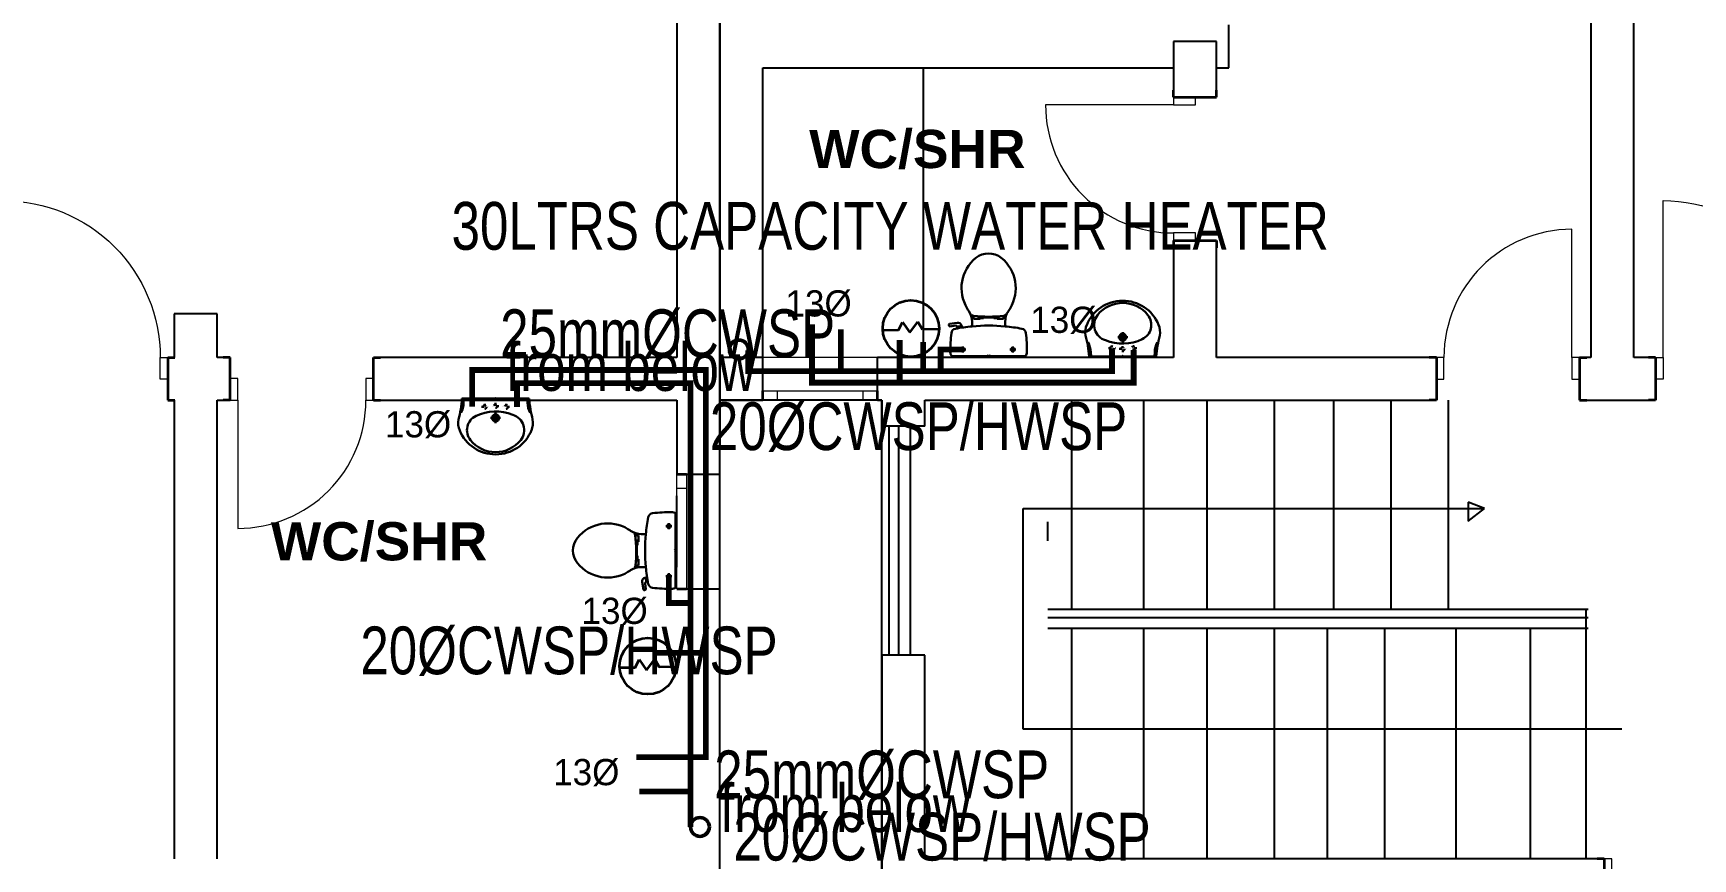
# Model space of a CAD drawing. Header units: inches. Extents: x 23 to 2032867, y 13 to 664695.
# Drawn here: x 459518 to 468205, y 496245 to 500566 of the extents above; entities that cross this region are included whole.
import ezdxf

# ---------------------------------------------------------------- set-up
doc = ezdxf.new("R2010")
doc.units = ezdxf.units.IN
doc.header["$MEASUREMENT"] = 0
for name, pattern in [('ACAD_ISO10W100', [18, 12, -3, 0, -3]), ('DASHDOT', [1, 0.5, -0.25, 0, -0.25]), ('DASHED1', [1, 0.3, -0.4, 0.3]), ('DOTDASH', [1, 0.3, -0.2, 0, -0.2, 0.3]), ('Hidden Line', [391.222223, 282.222223, -109])]:
    doc.linetypes.add(name, pattern=pattern)
for name, color, linetype, lineweight, true_color in [('2D Drafting - General_Pen_No__62', 7, 'Continuous', 20, 0xaaaaaa), ('2D Drafting - General_Pen_No__82', 7, 'Continuous', 20, 0xaaaaaa), ('Annotation - Text_Pen_No__86', 7, 'Continuous', 20, 0x5555ff), ('ARCHICAD Doors_Pen_No__23', 7, 'Continuous', 20, 0xff6600), ('ARCHICAD Doors_Pen_No__3', 7, 'Continuous', 18, 0xff6600), ('ARCHICAD Windows_Pen_No__23', 7, 'Continuous', 20, 0xff6600), ('ARCHICAD Windows_Pen_No__3', 7, 'Continuous', 18, 0xff6600), ('Structural - Bearing_Pen_No__89', 7, 'Continuous', 20, 0x71cebe)]:
    doc.layers.add(name, color=color, linetype=linetype, lineweight=lineweight, true_color=true_color)
for name, color, linetype, lineweight in [('ARCHICAD Doors_Pen_No__27', 7, 'Continuous', 35), ('ARCHICAD Windows_Pen_No__27', 7, 'Continuous', 35), ('Building', 8, 'Continuous', 18), ('Interior - Furniture _Pen_No__75', 6, 'Continuous', 20), ('Structural - Bearing_Pen_No__27', 7, 'Continuous', 35), ('WATER SUPPLY', 5, 'ACAD_ISO10W100', 50), ('watersupply', 4, 'DASHDOT', 25)]:
    doc.layers.add(name, color=color, linetype=linetype, lineweight=lineweight)
doc.styles.add('GENERATED_STYLE_2', font='arialbd.ttf')
doc.styles.add('SPIRITTXTSTYLE1', font='ORIG2')

msp = doc.modelspace()

# ---------------------------------------------------------------- linework, layer by layer
at = {"layer": '2D Drafting - General_Pen_No__62', "color": 8, "linetype": 'Continuous', "lineweight": 25}
for p, q in [((464700.966, 496923.417), (464700.966, 498077.735)), ((464700.966, 498077.735), (467114.874, 498077.735)), ((467114.874, 498077.735), (467030.201, 498111.242)), ((467030.201, 498111.242), (467030.201, 498012.168)), ((467030.201, 498012.168), (467114.874, 498077.735)), ((467833.95, 496923.417), (464700.966, 496923.417))]:
    msp.add_line(p, q, dxfattribs=at)
at = {"layer": '2D Drafting - General_Pen_No__82', "color": 8, "linetype": 'Continuous', "lineweight": 25}
for p, q in [((464955.401, 497555.599), (464955.401, 498644.809)), ((464955.401, 497555.599), (464955.401, 498644.809)), ((465331.304, 497555.599), (465331.304, 498644.809)), ((465331.304, 497555.599), (465331.304, 498644.809)), ((465664.319, 497555.599), (465664.319, 498644.809)), ((465664.319, 497555.599), (465664.319, 498644.809)), ((466016.472, 497555.599), (466016.472, 498644.809)), ((466016.472, 497555.599), (466016.472, 498644.809)), ((466326.992, 497555.599), (466326.992, 498644.809)), ((466326.992, 497555.599), (466326.992, 498644.809)), ((466626.992, 497555.599), (466626.992, 498644.809)), ((466626.992, 497555.599), (466626.992, 498644.809)), ((466926.992, 497555.599), (466926.992, 498644.809)), ((466926.992, 497555.599), (466926.992, 498644.809)), ((463997.136, 498507.76), (463997.136, 497315.188)), ((463997.136, 498507.76), (463997.136, 497315.188)), ((464047.59, 498507.76), (464047.59, 497315.188)), ((464047.59, 498507.76), (464047.59, 497315.188)), ((464108.852, 498513.696), (464108.852, 497306.635)), ((464108.852, 498513.696), (464108.852, 497306.635)), ((464829.257, 497908.446), (464829.257, 498008.819)), ((464829.257, 497908.446), (464829.257, 498008.819)), ((464829.257, 497552.047), (467657.906, 497552.047)), ((464829.257, 497552.047), (467657.906, 497552.047)), ((464829.257, 497507.437), (467657.028, 497507.437)), ((464829.257, 497507.437), (467657.028, 497507.437)), ((467645.626, 497555.599), (467645.626, 496244.955)), ((467645.626, 497555.599), (467645.626, 496244.955)), ((464829.257, 497451.674), (467657.906, 497451.674)), ((464829.257, 497451.674), (467657.906, 497451.674)), ((464955.401, 496244.955), (464955.401, 497455.225)), ((464955.401, 496244.955), (464955.401, 497455.225)), ((465331.304, 496244.955), (465331.304, 497455.225)), ((465331.304, 496244.955), (465331.304, 497455.225)), ((465664.319, 496244.955), (465664.319, 497455.225)), ((465664.319, 496244.955), (465664.319, 497455.225)), ((466016.472, 496244.955), (466016.472, 497455.225)), ((466016.472, 496244.955), (466016.472, 497455.225)), ((466293.316, 496244.955), (466293.316, 497455.225)), ((466293.316, 496244.955), (466293.316, 497455.225)), ((466593.316, 496244.955), (466593.316, 497455.225)), ((466593.316, 496244.955), (466593.316, 497455.225)), ((466967.109, 496244.955), (466967.109, 497455.225)), ((466967.109, 496244.955), (466967.109, 497455.225)), ((467355.892, 496244.955), (467355.892, 497455.225)), ((467355.892, 496244.955), (467355.892, 497455.225))]:
    msp.add_line(p, q, dxfattribs=at)
at = {"layer": 'ARCHICAD Doors_Pen_No__23', "color": 8, "linetype": 'Continuous'}
for p, q in [((465487.49, 500230.498), (465487.49, 500190.498)), ((465602.49, 500230.498), (465487.49, 500230.498)), ((465602.49, 500190.498), (465602.49, 500230.498)), ((465487.49, 500190.498), (465602.49, 500190.498)), ((465602.49, 499520.498), (465487.49, 499520.498)), ((465487.49, 499520.498), (465487.49, 499480.498)), ((465602.49, 499480.498), (465602.49, 499520.498)), ((465487.49, 499480.498), (465602.49, 499480.498)), ((460183.298, 498754.599), (460183.298, 498869.599)), ((460183.298, 498869.599), (460223.298, 498869.599)), ((460223.298, 498869.599), (460223.298, 498754.599)), ((466903.033, 498869.599), (466863.033, 498869.599)), ((466863.033, 498869.599), (466863.033, 498754.599)), ((466903.033, 498754.599), (466903.033, 498869.599)), ((467613.033, 498869.599), (467573.033, 498869.599)), ((467573.033, 498869.599), (467573.033, 498754.599)), ((467613.033, 498754.599), (467613.033, 498869.599)), ((468010.315, 498869.599), (468050.315, 498869.599)), ((468010.315, 498754.599), (468010.315, 498869.599)), ((468050.315, 498869.599), (468050.315, 498754.599)), ((460223.298, 498754.599), (460183.298, 498754.599)), ((460590.055, 498759.599), (460550.055, 498759.599)), ((460550.055, 498759.599), (460550.055, 498644.599)), ((460590.055, 498644.599), (460590.055, 498759.599)), ((461300.055, 498759.599), (461260.055, 498759.599)), ((461260.055, 498759.599), (461260.055, 498644.599)), ((461300.055, 498644.599), (461300.055, 498759.599)), ((466863.033, 498754.599), (466903.033, 498754.599)), ((467573.033, 498754.599), (467613.033, 498754.599)), ((468050.315, 498754.599), (468010.315, 498754.599)), ((460550.055, 498644.599), (460590.055, 498644.599)), ((461260.055, 498644.599), (461300.055, 498644.599)), ((467782.078, 496244.955), (467742.078, 496244.955)), ((467742.078, 496244.955), (467742.078, 496129.955)), ((467782.078, 496129.955), (467782.078, 496244.955))]:
    msp.add_line(p, q, dxfattribs=at)
at = {"layer": 'ARCHICAD Doors_Pen_No__27', "color": 8, "linetype": 'Continuous'}
for p, q in [((465487.49, 500230.498), (465487.49, 500267.498)), ((465487.49, 500230.498), (465602.49, 500230.498)), ((465602.49, 500230.498), (465712.49, 500230.498)), ((465712.49, 500230.498), (465712.49, 500267.498)), ((465487.49, 499480.498), (465602.49, 499480.498)), ((465487.49, 499480.498), (465487.49, 499443.498)), ((465602.49, 499480.498), (465712.49, 499480.498)), ((465712.49, 499480.498), (465712.49, 499443.498)), ((460223.298, 498869.599), (460223.298, 498754.599)), ((460223.298, 498869.599), (460260.298, 498869.599)), ((460550.055, 498869.599), (460513.055, 498869.599)), ((460550.055, 498759.599), (460550.055, 498869.599)), ((461300.055, 498759.599), (461300.055, 498869.599)), ((461300.055, 498869.599), (461337.055, 498869.599)), ((466863.033, 498869.599), (466826.033, 498869.599)), ((466863.033, 498869.599), (466863.033, 498754.599)), ((467613.033, 498869.599), (467613.033, 498754.599)), ((467613.033, 498869.599), (467650.033, 498869.599)), ((468010.315, 498869.599), (467973.315, 498869.599)), ((468010.315, 498869.599), (468010.315, 498754.599)), ((460223.298, 498754.599), (460223.298, 498644.599)), ((460550.055, 498644.599), (460550.055, 498759.599)), ((461300.055, 498644.599), (461300.055, 498759.599)), ((466863.033, 498754.599), (466863.033, 498644.599)), ((467613.033, 498754.599), (467613.033, 498644.599)), ((468010.315, 498754.599), (468010.315, 498644.599)), ((460223.298, 498644.599), (460260.298, 498644.599)), ((460550.055, 498644.599), (460513.055, 498644.599)), ((461300.055, 498644.599), (461337.055, 498644.599)), ((466863.033, 498644.599), (466826.033, 498644.599)), ((467613.033, 498644.599), (467650.033, 498644.599)), ((468010.315, 498644.599), (467973.315, 498644.599)), ((467742.078, 496244.955), (467705.078, 496244.955)), ((467742.078, 496244.955), (467742.078, 496129.955))]:
    msp.add_line(p, q, dxfattribs=at)
at = {"layer": 'ARCHICAD Doors_Pen_No__3', "color": 8, "linetype": 'Continuous'}
for p, q in [((465487.49, 500190.498), (464817.49, 500190.498)), ((468050.315, 498869.599), (468050.315, 499689.599)), ((467573.033, 498869.599), (467573.033, 499539.599)), ((460590.055, 498644.599), (460590.055, 497974.599))]:
    msp.add_line(p, q, dxfattribs=at)
for centre, major_axis, start_param, end_param in [((465487.49, 500190.498), (473.762, 473.762), 2.35619449, 3.92699082), ((467573.033, 498869.599), (-473.762, 473.762), -0.78539816, 0.78539816), ((460590.055, 498644.599), (-473.762, 473.762), 2.35619449, 3.92699082)]:
    msp.add_ellipse(centre, major_axis=major_axis, ratio=1, start_param=start_param, end_param=end_param, dxfattribs=at)
at = {"layer": 'ARCHICAD Doors_Pen_No__3', "color": 8, "linetype": 'Continuous', "extrusion": (0, 0, -1)}
for centre in [(459363.298, 498869.599), (468050.315, 498869.599)]:
    msp.add_ellipse(centre, major_axis=(-579.828, 579.828), ratio=1, start_param=0.78539816, end_param=2.35619449, dxfattribs=at)
at = {"layer": 'ARCHICAD Windows_Pen_No__23', "color": 8, "linetype": 'Continuous'}
for p, q in [((463337.505, 498694.599), (463412.505, 498694.599)), ((463412.505, 498644.599), (463337.505, 498644.599)), ((463412.505, 498694.599), (463412.505, 498644.599)), ((463862.505, 498644.599), (463862.505, 498694.599)), ((463862.505, 498694.599), (463937.505, 498694.599)), ((463937.505, 498644.599), (463862.505, 498644.599)), ((462937.505, 498257.831), (462937.505, 498182.831)), ((462937.505, 498182.831), (462887.505, 498182.831)), ((462887.505, 497657.831), (462887.505, 497732.831)), ((462887.505, 497657.831), (462887.505, 497732.831)), ((462937.505, 497732.831), (462937.505, 497657.831))]:
    msp.add_line(p, q, dxfattribs=at)
at = {"layer": 'ARCHICAD Windows_Pen_No__27', "color": 8, "linetype": 'Continuous'}
for p, q in [((463337.505, 498644.599), (463337.505, 498694.599)), ((463937.505, 498644.599), (463937.505, 498694.599)), ((462887.505, 498257.831), (462937.505, 498257.831)), ((462887.505, 497657.831), (462937.505, 497657.831))]:
    msp.add_line(p, q, dxfattribs=at)
at = {"layer": 'ARCHICAD Windows_Pen_No__3', "color": 8, "linetype": 'Continuous'}
for p, q in [((463937.505, 498869.599), (463337.505, 498869.599)), ((463937.505, 498644.599), (463337.505, 498644.599)), ((463412.505, 498694.599), (463862.505, 498694.599)), ((463862.505, 498644.599), (463412.505, 498644.599)), ((462887.505, 497657.831), (462887.505, 498257.831)), ((463112.505, 497657.831), (463112.505, 498257.831)), ((462887.505, 497732.831), (462887.505, 498182.831)), ((462937.505, 498182.831), (462937.505, 497732.831))]:
    msp.add_line(p, q, dxfattribs=at)
at = {"layer": 'Building', "linetype": 'Continuous', "lineweight": 30, "ltscale": 1000}
for p, q in [((464440.905, 499085.966), (464440.905, 499070.801)), ((464440.905, 499070.801), (464474.99, 499070.801)), ((464467.198, 499070.801), (464467.198, 499083.824)), ((464474.99, 499070.801), (464474.99, 499083.375)), ((464474.99, 499074.929), (464491.992, 499074.929)), ((464547.079, 499078.669), (464491.992, 499078.669)), ((464491.992, 499074.929), (464491.992, 499078.669)), ((464547.079, 499074.929), (464547.079, 499078.669)), ((464564.081, 499074.929), (464547.079, 499074.929)), ((464564.081, 499070.801), (464564.081, 499084.232)), ((464598.165, 499070.801), (464564.081, 499070.801)), ((464571.873, 499070.801), (464571.873, 499084.831)), ((464598.165, 499087.484), (464598.165, 499070.801)), ((464313.384, 499034.649), (464312.007, 499039.534)), ((464315.183, 499044.444), (464355.585, 499050.467)), ((464346.728, 499035.529), (464317.624, 499031.84)), ((464355.333, 499029.404), (464357.01, 499021.44)), ((464378.006, 499033.682), (464355.521, 499028.513)), ((464380.408, 499025.265), (464377.19, 499036.545)), ((464433.132, 499055.456), (464433.132, 499031.672)), ((464605.939, 499031.672), (464605.939, 499055.456)), ((465055.596, 498874.159), (465053.721, 498896.506)), ((465055.596, 498874.159, -1683.122), (465053.721, 498896.506, -1683.122)), ((465387.141, 498874.159), (465389.017, 498896.506)), ((465387.141, 498874.159, -1683.122), (465389.017, 498896.506, -1683.122)), ((464326.145, 498875.932), (464712.925, 498875.932)), ((465045.482, 498874.159), (465397.255, 498874.159)), ((465045.482, 498874.159, -1683.122), (465397.255, 498874.159, -1683.122)), ((462114.522, 498653.441), (461762.75, 498653.441)), ((462114.522, 498653.441, -1683.122), (461762.75, 498653.441, -1683.122)), ((461772.864, 498653.441), (461770.988, 498631.094)), ((461772.864, 498653.441, -1683.122), (461770.988, 498631.094, -1683.122)), ((462104.408, 498653.441), (462106.284, 498631.094)), ((462104.408, 498653.441, -1683.122), (462106.284, 498631.094, -1683.122)), ((462881.172, 497665.155), (462881.172, 498051.936)), ((462725.431, 497944.949), (462701.647, 497944.949)), ((462669.62, 497937.175), (462686.303, 497937.175)), ((462686.303, 497910.883), (462672.273, 497910.883)), ((462686.303, 497903.091), (462672.872, 497903.091)), ((462682.175, 497886.089), (462678.435, 497886.089)), ((462678.435, 497886.089), (462678.435, 497831.002)), ((462682.175, 497903.091), (462682.175, 497886.089)), ((462686.303, 497937.175), (462686.303, 497903.091)), ((462671.138, 497779.916), (462686.303, 497779.916)), ((462686.303, 497806.208), (462673.28, 497806.208)), ((462686.303, 497814), (462673.729, 497814)), ((462682.175, 497831.002), (462678.435, 497831.002)), ((462682.175, 497814), (462682.175, 497831.002)), ((462686.303, 497779.916), (462686.303, 497814)), ((462701.647, 497772.142), (462725.431, 497772.142)), ((462712.66, 497654.193), (462706.637, 497694.595)), ((462731.839, 497719.419), (462720.559, 497716.2)), ((462721.575, 497685.739), (462725.264, 497656.634)), ((462723.422, 497717.017), (462728.591, 497694.531)), ((462727.7, 497694.343), (462735.664, 497696.02)), ((462722.455, 497652.394), (462717.57, 497651.017))]:
    msp.add_line(p, q, dxfattribs=at)
at = {"layer": 'Building', "linetype": 'Continuous', "lineweight": 30, "ltscale": 50}
for p, q in [((465221.369, 498947.777), (465221.369, 499001.977)), ((465221.369, 498947.777, -1683.122), (465221.369, 499001.977, -1683.122)), ((464368.858, 498910.997), (464400.601, 498910.997)), ((464384.73, 498926.869), (464384.73, 498895.126)), ((464630.54, 498910.997), (464662.558, 498910.997)), ((464646.549, 498927.006), (464646.549, 498894.988)), ((465247.717, 498975.041), (465195.02, 498975.041)), ((465247.717, 498975.041, -1683.122), (465195.02, 498975.041, -1683.122)), ((461912.287, 498552.559), (461964.985, 498552.559)), ((461912.287, 498552.559, -1683.122), (461964.985, 498552.559, -1683.122)), ((461938.636, 498579.824), (461938.636, 498525.623)), ((461938.636, 498579.824, -1683.122), (461938.636, 498525.623, -1683.122)), ((462830.097, 497985.559), (462862.116, 497985.559)), ((462846.107, 497969.55), (462846.107, 498001.568)), ((462830.235, 497723.74), (462861.978, 497723.74)), ((462846.107, 497707.868), (462846.107, 497739.612))]:
    msp.add_line(p, q, dxfattribs=at)
at = {"layer": 'Building', "linetype": 'DASHED1', "lineweight": 30, "ltscale": 50}
for p, q in [((465147.574, 498917.844), (465182.955, 498917.844)), ((465147.574, 498917.844, -1683.122), (465182.955, 498917.844, -1683.122)), ((465165.265, 498900.802), (465165.265, 498935.726)), ((465165.265, 498900.802, -1683.122), (465165.265, 498935.726, -1683.122)), ((465203.678, 498913.432), (465239.059, 498913.432)), ((465203.678, 498913.432, -1683.122), (465239.059, 498913.432, -1683.122)), ((465221.369, 498896.389), (465221.369, 498931.314)), ((465221.369, 498896.389, -1683.122), (465221.369, 498931.314, -1683.122)), ((465295.163, 498917.844), (465259.783, 498917.844)), ((465295.163, 498917.844, -1683.122), (465259.783, 498917.844, -1683.122)), ((465277.473, 498900.802), (465277.473, 498935.726)), ((465277.473, 498900.802, -1683.122), (465277.473, 498935.726, -1683.122)), ((461864.842, 498609.756), (461900.222, 498609.756)), ((461864.842, 498609.756, -1683.122), (461900.222, 498609.756, -1683.122)), ((461882.532, 498626.799), (461882.532, 498591.874)), ((461882.532, 498626.799, -1683.122), (461882.532, 498591.874, -1683.122)), ((461956.326, 498614.168), (461920.946, 498614.168)), ((461956.326, 498614.168, -1683.122), (461920.946, 498614.168, -1683.122)), ((461938.636, 498631.211), (461938.636, 498596.287)), ((461938.636, 498631.211, -1683.122), (461938.636, 498596.287, -1683.122)), ((462012.43, 498609.756), (461977.05, 498609.756)), ((462012.43, 498609.756, -1683.122), (461977.05, 498609.756, -1683.122)), ((461994.74, 498626.799), (461994.74, 498591.874)), ((461994.74, 498626.799, -1683.122), (461994.74, 498591.874, -1683.122))]:
    msp.add_line(p, q, dxfattribs=at)
at = {"layer": 'Building', "linetype": 'Continuous', "ltscale": 200}
for p, q in [((464525.869, 498869.599), (464513.202, 498882.266)), ((464513.202, 498882.266), (464513.202, 498869.599)), ((464513.202, 498869.599), (464525.869, 498882.266)), ((464525.869, 498882.266), (464525.869, 498869.599)), ((462874.838, 497864.879), (462887.505, 497864.879)), ((462887.505, 497864.879), (462874.838, 497852.212)), ((462887.505, 497852.212), (462874.838, 497864.879)), ((462874.838, 497852.212), (462887.505, 497852.212))]:
    msp.add_line(p, q, dxfattribs=at)
at = {"layer": 'Building', "linetype": 'Continuous', "lineweight": 30, "ltscale": 200}
for p, q in [((465225.929, 498869.599), (465216.809, 498878.719)), ((465216.809, 498878.719), (465216.809, 498869.599)), ((465216.809, 498869.599), (465225.929, 498878.719)), ((465225.929, 498869.599, -1683.122), (465216.809, 498878.719, -1683.122)), ((465216.809, 498878.719, -1683.122), (465216.809, 498869.599, -1683.122)), ((465216.809, 498869.599, -1683.122), (465225.929, 498878.719, -1683.122)), ((465225.929, 498878.719), (465225.929, 498869.599)), ((465225.929, 498878.719, -1683.122), (465225.929, 498869.599, -1683.122)), ((461934.076, 498648.881), (461934.076, 498658.001)), ((461934.076, 498658.001), (461943.196, 498648.881)), ((461943.196, 498658.001), (461934.076, 498648.881)), ((461934.076, 498648.881, -1683.122), (461934.076, 498658.001, -1683.122)), ((461934.076, 498658.001, -1683.122), (461943.196, 498648.881, -1683.122)), ((461943.196, 498658.001, -1683.122), (461934.076, 498648.881, -1683.122)), ((461943.196, 498648.881), (461943.196, 498658.001)), ((461943.196, 498648.881, -1683.122), (461943.196, 498658.001, -1683.122))]:
    msp.add_line(p, q, dxfattribs=at)
at = {"layer": 'Building', "linetype": 'Continuous', "lineweight": 30, "ltscale": 1000}
for centre, radius in [((465221.369, 498975.041), 18.608), ((465221.369, 498975.041, -1683.122), 18.608), ((465221.369, 498975.041), 10.99), ((465221.369, 498975.041, -1683.122), 10.99), ((461938.636, 498552.559), 18.608), ((461938.636, 498552.559, -1683.122), 18.608), ((461938.636, 498552.559), 10.99), ((461938.636, 498552.559, -1683.122), 10.99)]:
    msp.add_circle(centre, radius, dxfattribs=at)
at = {"layer": 'Building', "linetype": 'Continuous', "lineweight": 30, "ltscale": 50}
for centre in [(464384.73, 498910.997), (464646.549, 498910.997), (462846.107, 497985.559), (462846.107, 497723.74)]:
    msp.add_circle(centre, 9.351, dxfattribs=at)
at = {"layer": 'Building', "linetype": 'DASHED1', "lineweight": 30, "ltscale": 50}
for centre in [(465165.265, 498917.844), (465165.265, 498917.844, -1683.122), (465221.369, 498913.432), (465221.369, 498913.432, -1683.122), (465277.473, 498917.844), (465277.473, 498917.844, -1683.122), (461882.532, 498609.756), (461882.532, 498609.756, -1683.122), (461938.636, 498614.168), (461938.636, 498614.168, -1683.122), (461994.74, 498609.756), (461994.74, 498609.756, -1683.122)]:
    msp.add_circle(centre, 9.504, dxfattribs=at)
at = {"layer": 'Building', "linetype": 'Continuous', "lineweight": 30, "ltscale": 1000}
for centre, radius, start, end in [((464582.235, 499231.307), 204.567, 129.1208282, 211.0923054), ((464519.535, 499308.401), 105.195, 50.8791806, 129.1208282), ((464456.836, 499231.307), 204.567, 328.9077103, 50.8791806), ((465221.373, 498962.913), 203.147, 22.4424723, 158.1531127), ((465221.373, 498962.913, -1683.122), 203.147, 22.4424723, 158.1531127), ((464707.331, 499306.747), 350.65, 211.0923054, 213.8429316), ((464332.566, 499055.456), 100.566, 0.0000019, 33.8429404), ((464442.512, 499101.467), 15.584, 217.7817379, 264.3005444), ((464512.611, 499803.84), 721.447, 264.3005444, 276.9358206), ((464597.85, 499103.143), 15.584, 276.9358105, 322.5800181), ((464706.505, 499055.456), 100.566, 146.1570684, 180), ((464331.739, 499306.747), 350.65, 326.1570702, 328.9077103), ((465155.3, 499039.064), 83.628, 141.6817737, 253.2461383), ((465155.3, 499039.064, -1683.122), 83.628, 141.6817737, 253.2461383), ((465221.369, 498986.031), 168.347, 38.53754, 141.4625075), ((465221.369, 498986.031, -1683.122), 168.347, 38.53754, 141.4625075), ((465288.393, 499039.416), 82.661, 295.2174734, 38.537704), ((465288.393, 499039.416, -1683.122), 82.661, 295.2174734, 38.537704), ((464315.757, 499040.591), 3.896, 98.4778948, 195.7397884), ((464317.134, 499035.705), 3.896, 195.7397884, 277.2238087), ((465215.004, 498897.462), 896.106, 173.6508475, 180), ((464350.352, 498993.671), 26.118, 100.7270761, 173.6508475), ((464519.535, 498100.605), 935.068, 95.3019114, 100.7270761), ((464347.708, 499027.799), 7.792, 11.8886154, 97.22379), ((464358.457, 499031.199), 19.481, 15.9271971, 98.4778948), ((464519.355, 498102.545), 933.119, 84.6980974, 95.3019114), ((464519.535, 498100.605), 935.068, 79.2903908, 84.6980974), ((464688.376, 498993.354), 26.494, 6.330877, 79.2903908), ((463824.067, 498897.462), 896.106, 0.0000019, 6.330877), ((465129.602, 499000.719), 103.901, 157.5093438, 189.5474663), ((465129.602, 499000.719, -1683.122), 103.901, 157.5093438, 189.5474663), ((464463.232, 498832.672), 583.726, 4.075602, 14.9730049), ((464463.232, 498832.672, -1683.122), 583.726, 4.075602, 14.9730049), ((465147.107, 498990.151), 124.156, 155.8931025, 156.0931451), ((465147.107, 498990.151, -1683.122), 124.156, 155.8931025, 156.0931451), ((465979.505, 498832.672), 583.726, 165.0270052, 175.9244355), ((465979.505, 498832.672, -1683.122), 583.726, 165.0270052, 175.9244355), ((465313.136, 499000.719), 103.901, 350.4525984, 22.4906661), ((465313.136, 499000.719, -1683.122), 103.901, 350.4525984, 22.4906661), ((464352.711, 498896.86), 33.819, 178.9808265, 218.2302081), ((464686.36, 498896.86), 33.819, 321.7697938, 1.0191617), ((464949.82, 498896.506), 103.901, 0.0000006, 30.0992783), ((464949.82, 498896.506, -1683.122), 103.901, 0.0000006, 30.0992783), ((465221.016, 499179.392), 238.006, 247.8276538, 295.5349405), ((465221.016, 499179.392, -1683.122), 238.006, 247.8276538, 295.5349405), ((465492.918, 498896.507), 103.901, 149.9007316, 180.0000094), ((465492.918, 498896.507, -1683.122), 103.901, 149.9007316, 180.0000094), ((461180.5, 498694.928), 583.726, 345.0270052, 355.9244355), ((461180.5, 498694.928, -1683.122), 583.726, 345.0270052, 355.9244355), ((462696.772, 498694.928), 583.726, 184.075602, 194.9730049), ((462696.772, 498694.928, -1683.122), 583.726, 184.075602, 194.9730049), ((461667.087, 498631.094), 103.901, 329.9007316, 0.0000094), ((461667.087, 498631.094, -1683.122), 103.901, 329.9007316, 0.0000094), ((461871.612, 498488.184), 82.661, 115.2174734, 218.537704), ((461871.612, 498488.184, -1683.122), 82.661, 115.2174734, 218.537704), ((461938.989, 498348.209), 238.006, 67.8276538, 115.5349405), ((461938.989, 498348.209, -1683.122), 238.006, 67.8276538, 115.5349405), ((462004.705, 498488.537), 83.628, 321.6817737, 73.2461383), ((462004.705, 498488.537, -1683.122), 83.628, 321.6817737, 73.2461383), ((462210.185, 498631.094), 103.901, 180.0000006, 210.0992783), ((462210.185, 498631.094, -1683.122), 103.901, 180.0000006, 210.0992783), ((461846.869, 498526.881), 103.901, 170.4525984, 202.4906661), ((461846.869, 498526.881, -1683.122), 103.901, 170.4525984, 202.4906661), ((461938.631, 498564.688), 203.147, 202.4424723, 338.1531127), ((461938.631, 498564.688, -1683.122), 203.147, 202.4424723, 338.1531127), ((462012.897, 498537.45), 124.156, 335.8931025, 336.0931451), ((462012.897, 498537.45, -1683.122), 124.156, 335.8931025, 336.0931451), ((462030.403, 498526.881), 103.901, 337.5093438, 9.5474663), ((462030.403, 498526.881, -1683.122), 103.901, 337.5093438, 9.5474663), ((461938.636, 498541.569), 168.347, 218.53754, 321.4625075), ((461938.636, 498541.569, -1683.122), 168.347, 218.53754, 321.4625075), ((463656.499, 497858.545), 935.068, 169.2903908, 174.6980974), ((462763.75, 498027.387), 26.494, 96.330877, 169.2903908), ((462859.642, 497163.077), 896.106, 90.0000019, 96.330877), ((462860.244, 498025.37), 33.819, 51.7697938, 91.0191617), ((462525.797, 497795.846), 204.567, 58.9077103, 140.8791806), ((462450.357, 497670.75), 350.65, 56.1570702, 58.9077103), ((462701.647, 498045.515), 100.566, 236.1570684, 270), ((462653.961, 497936.86), 15.584, 6.9358105, 52.5800181), ((463654.559, 497858.366), 933.119, 174.6980974, 185.3019114), ((462448.703, 497858.545), 105.195, 140.8791806, 219.1208282), ((461953.264, 497851.622), 721.447, 354.3005444, 6.9358206), ((462525.797, 497921.245), 204.567, 219.1208282, 301.0923054), ((462701.647, 497671.576), 100.566, 90.0000019, 123.8429404), ((462655.637, 497781.522), 15.584, 307.7817379, 354.3005444), ((463656.499, 497858.545), 935.068, 185.3019114, 190.7270761), ((462450.357, 498046.342), 350.65, 301.0923054, 303.8429316), ((462725.905, 497697.467), 19.481, 105.9271971, 188.4778948), ((462729.305, 497686.718), 7.792, 101.8886154, 187.22379), ((462763.433, 497689.362), 26.118, 190.7270761, 263.6508475), ((462716.513, 497654.767), 3.896, 188.4778948, 285.7397884), ((462721.398, 497656.144), 3.896, 285.7397884, 7.2238087), ((462859.642, 498554.014), 896.106, 263.6508475, 270), ((462860.244, 497691.721), 33.819, 268.9808265, 308.2302081)]:
    msp.add_arc(centre, radius, start, end, dxfattribs=at)
at = {"layer": 'Interior - Furniture _Pen_No__75', "color": 8, "linetype": 'Continuous', "lineweight": 25}
for p, q in [((462887.505, 497771.063), (462887.505, 498144.599)), ((462887.505, 497816.856), (462887.505, 498098.806))]:
    msp.add_line(p, q, dxfattribs=at)
at = {"layer": 'Structural - Bearing_Pen_No__27', "color": 8, "linetype": 'Continuous', "lineweight": 25}
for p, q in [((462887.505, 503385.357), (462887.505, 498869.599)), ((463112.505, 503385.357), (463112.505, 498869.599)), ((467671.773, 503385.357), (467671.773, 498869.599)), ((467896.773, 498869.599), (467896.773, 503385.357)), ((465777.575, 500384.391), (465777.575, 500609.391)), ((465712.49, 500522.857), (465487.49, 500522.857)), ((465487.49, 500522.857), (465487.49, 500230.498)), ((465712.49, 500230.498), (465712.49, 500522.857)), ((463112.505, 498869.599), (463112.505, 500384.391)), ((463337.505, 500384.391), (465487.49, 500384.391)), ((463337.505, 498869.599), (463337.505, 500384.391)), ((464176.402, 500384.391), (464176.402, 498869.599)), ((465712.49, 500384.391), (465777.575, 500384.391)), ((465487.49, 500230.498), (465487.49, 500267.498)), ((465487.49, 500230.498), (465602.49, 500230.498)), ((465602.49, 500230.498), (465712.49, 500230.498)), ((465712.49, 500230.498), (465712.49, 500267.498)), ((465487.49, 499480.498), (465487.49, 499443.498)), ((465487.49, 499480.498), (465602.49, 499480.498)), ((465487.49, 499480.498), (465487.49, 498869.599)), ((465602.49, 499480.498), (465712.49, 499480.498)), ((465712.49, 499480.498), (465712.49, 499443.498)), ((465712.49, 498869.599), (465712.49, 499480.498)), ((460481.397, 499098.03), (460256.397, 499098.03)), ((460256.397, 499098.03), (460256.397, 498869.599)), ((460481.397, 498869.599), (460481.397, 499098.03)), ((460223.298, 498869.599), (460260.298, 498869.599)), ((460223.298, 498869.599), (460223.298, 498754.599)), ((460256.397, 498869.599), (460223.298, 498869.599)), ((460550.055, 498869.599), (460481.397, 498869.599)), ((460550.055, 498869.599), (460513.055, 498869.599)), ((460550.055, 498759.599), (460550.055, 498869.599)), ((461300.055, 498869.599), (461337.055, 498869.599)), ((461300.055, 498759.599), (461300.055, 498869.599)), ((462887.505, 498869.599), (461300.055, 498869.599)), ((463337.505, 498869.599), (463112.505, 498869.599)), ((463337.505, 498694.599), (463337.505, 498869.599)), ((463937.505, 498694.599), (463937.505, 498869.599)), ((465487.49, 498869.599), (463937.505, 498869.599)), ((464162.505, 498869.599), (463937.505, 498869.599)), ((466863.033, 498869.599), (465712.49, 498869.599)), ((466863.033, 498869.599), (466826.033, 498869.599)), ((466863.033, 498869.599), (466863.033, 498754.599)), ((467613.033, 498869.599), (467650.033, 498869.599)), ((467613.033, 498869.599), (467613.033, 498754.599)), ((467671.773, 498869.599), (467613.033, 498869.599)), ((468010.315, 498869.599), (467896.773, 498869.599)), ((468010.315, 498869.599), (467973.315, 498869.599)), ((468010.315, 498869.599), (468010.315, 498754.599)), ((460223.298, 498754.599), (460223.298, 498644.599)), ((460550.055, 498644.599), (460550.055, 498759.599)), ((461300.055, 498644.599), (461300.055, 498759.599)), ((466863.033, 498754.599), (466863.033, 498644.599)), ((467613.033, 498754.599), (467613.033, 498644.599)), ((468010.315, 498754.599), (468010.315, 498644.599)), ((460223.298, 498644.599), (460260.298, 498644.599)), ((460223.298, 498644.599), (460256.397, 498644.599)), ((460256.397, 498644.599), (460256.397, 496244.955)), ((460481.397, 498644.599), (460550.055, 498644.599)), ((460481.397, 496244.955), (460481.397, 498644.599)), ((460550.055, 498644.599), (460513.055, 498644.599)), ((461300.055, 498644.599), (461337.055, 498644.599)), ((461300.055, 498644.599), (462887.505, 498644.599)), ((462887.505, 498644.599), (462887.505, 498257.831)), ((463112.505, 498257.831), (463112.505, 498644.599)), ((463112.505, 498644.599), (463337.505, 498644.599)), ((463337.505, 498644.599), (463337.505, 498694.599)), ((463937.505, 498644.599), (463937.505, 498694.599)), ((463937.505, 498644.599), (463959.755, 498644.599)), ((463959.755, 498644.599), (463959.755, 498510.166)), ((464184.755, 498644.599), (466863.033, 498644.599)), ((464184.755, 498510.166), (464184.755, 498644.599)), ((466863.033, 498644.599), (466826.033, 498644.599)), ((467613.033, 498644.599), (467650.033, 498644.599)), ((467613.033, 498644.599), (468010.315, 498644.599)), ((468010.315, 498644.599), (467973.315, 498644.599)), ((464184.755, 498510.166), (463959.755, 498510.166)), ((462887.505, 498257.831), (462937.505, 498257.831)), ((462937.505, 498257.831), (463112.505, 498257.831)), ((462887.505, 497657.831), (462937.505, 497657.831)), ((462937.505, 497657.831), (463112.505, 497657.831)), ((463112.505, 490608.728), (463112.505, 497657.831)), ((464184.755, 497310.166), (463959.755, 497310.166)), ((463959.755, 497310.166), (463959.755, 496019.955)), ((464184.755, 496244.955), (464184.755, 497310.166)), ((467742.078, 496244.955), (464184.755, 496244.955)), ((467742.078, 496244.955), (467705.078, 496244.955)), ((467742.078, 496244.955), (467742.078, 496129.955))]:
    msp.add_line(p, q, dxfattribs=at)
at = {"layer": 'Structural - Bearing_Pen_No__89', "color": 8, "linetype": 'Continuous', "lineweight": 25}
for p, q in [((463112.505, 503610.357), (463110.487, 491160.357)), ((463112.505, 498644.809), (463112.505, 503610.357)), ((463959.755, 498644.809), (463112.505, 498644.809)), ((463959.755, 495791.734), (463959.755, 498644.809))]:
    msp.add_line(p, q, dxfattribs=at)
at = {"layer": 'WATER SUPPLY', "color": 1, "linetype": 'Continuous', "ltscale": 150, "const_width": 30, "flags": 128}
for points in [[(463594.963, 499042.74), (463594.963, 498736.899), (465278.761, 498736.899), (465278.761, 498908.62)], [(464053.985, 498959.542), (464053.985, 498736.899)], [(461815.901, 498611.669), (461815.901, 498803.423), (463038.853, 498803.423), (463038.853, 496777.435), (462674.715, 496777.435)], [(462778.424, 497322.767), (463038.853, 497322.767)]]:
    msp.add_lwpolyline(points, dxfattribs=at)
at = {"layer": 'WATER SUPPLY', "linetype": 'DOTDASH', "ltscale": 150, "const_width": 30, "flags": 128}
for points in [[(463745.255, 498796.748), (463745.255, 499015.706)], [(463261.295, 498906.925), (463261.295, 498796.748), (465165.187, 498796.748), (465165.187, 498911.309)], [(464176.402, 498950.373), (464176.402, 498796.748)], [(464384.73, 498910.997), (464268.517, 498910.997), (464268.517, 498796.748)], [(462959.056, 496411.651), (462959.056, 498733.887), (462051.01, 498733.887), (462051.01, 498610.417)], [(462846.107, 497723.74), (462846.107, 497583.967), (462959.056, 497583.967)], [(462959.056, 496597.569), (462692.001, 496597.569)]]:
    msp.add_lwpolyline(points, dxfattribs=at)
at = {"layer": 'WATER SUPPLY', "linetype": 'Continuous', "lineweight": 50}
for centre in [(463212.004, 498910.784), (463008.498, 496411.651)]:
    msp.add_circle(centre, 49.442, dxfattribs=at)
at = {"layer": 'watersupply', "color": 1, "linetype": 'Continuous', "lineweight": 35, "ltscale": 10}
for p, q in [((464046.927, 499011.693), (463958.696, 499010.376)), ((464046.927, 499011.693), (464068.382, 499053.926)), ((464068.382, 499053.926), (464106.732, 498999.51)), ((464106.732, 498999.51), (464149.103, 499056.037)), ((464149.103, 499056.037), (464172.628, 499015.174)), ((464260.86, 499016.491), (464172.628, 499015.174)), ((462669.698, 497245.049), (462581.467, 497243.731)), ((462669.698, 497245.049), (462691.153, 497287.281)), ((462691.153, 497287.281), (462729.503, 497232.865)), ((462729.503, 497232.865), (462771.874, 497289.392)), ((462771.874, 497289.392), (462795.399, 497248.529)), ((462883.63, 497249.846), (462795.399, 497248.529))]:
    msp.add_line(p, q, dxfattribs=at)
for centre in [(464112.888, 499020.359), (462735.659, 497253.714)]:
    msp.add_circle(centre, 147.921, dxfattribs=at)

# ---------------------------------------------------------------- texts
at = {"color": 0, "lineweight": 25, "ltscale": 0.45, "style": 'SPIRITTXTSTYLE1', "width": 0.8}
for s, p in [('30LTRS CAPACITY WATER HEATER', (461708.223, 499432.799, 4036.5)), ('25mm%%CCWSP', (461962.893, 498870.767, 3209.933)), ('from below', (461993.046, 498694.021, 3209.933)), ('20%%CCWSP/HWSP', (463060.603, 498384.077, 5069.732)), ('20%%CCWSP/HWSP', (461230.901, 497210.705, 5069.732)), ('25mm%%CCWSP', (463083.258, 496561.982, 3209.933)), ('from below', (463113.411, 496385.237, 3209.933)), ('20%%CCWSP/HWSP', (463183.365, 496235.861, 5069.732))]:
    msp.add_text(s, height=250, dxfattribs=at).set_placement(p)
at = {"color": 0, "lineweight": 25, "ltscale": 0.45, "char_height": 137.16864, "width": 381.35138, "attachment_point": 1, "style": 'SPIRITTXTSTYLE1'}
for insert in [(463456.068, 499220.465, -777.6), (464737.445, 499134.66, -777.6), (461359.693, 498587.837, -777.6), (462388.465, 497611.387, -777.6), (462240.23, 496767.337, -777.6)]:
    msp.add_mtext('{\\C256;13Ø}', dxfattribs=dict(at, insert=insert))
at = {"layer": 'Annotation - Text_Pen_No__86', "color": 8, "linetype": 'Hidden Line', "lineweight": 25, "style": 'GENERATED_STYLE_2'}
for p in [(463580.183, 499860.181), (460762.68, 497806.813)]:
    msp.add_text('WC/SHR', height=200, dxfattribs=at).set_placement(p)

doc.saveas('drawing.dxf')
